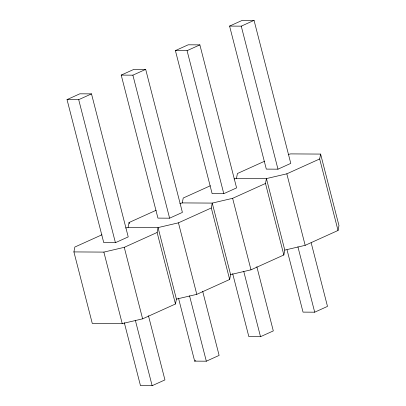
<?xml version="1.0" encoding="UTF-8"?>
<svg xmlns="http://www.w3.org/2000/svg" width="406" height="406" viewBox="0 0 406 406"><rect width="100%" height="100%" fill="white"/><g stroke="black" fill="none" stroke-linecap="round" stroke-linejoin="round"><path stroke-width="0.61" d="M125.703 227.974L128.098 227.411L158.051 227.593L176.412 299.105L175.473 303.987L142.618 318.842L122.226 323.607L92.274 323.425L73.912 251.918L74.856 247.036L101.947 234.785M128.098 227.411L129.042 222.529L156.132 210.278M175.473 303.987L157.112 232.481L158.051 227.593L178.442 222.833L211.298 207.973L212.236 203.091L232.628 198.326L265.483 183.471L266.427 178.589L286.819 173.824L319.669 158.964L320.613 154.082L290.66 153.899L288.26 154.463M179.888 203.467L182.289 202.909L183.228 198.026L210.318 185.775M234.074 178.965L236.475 178.407L237.414 173.519L264.504 161.268M176.412 299.105L196.803 294.34L229.659 279.48L230.598 274.598L212.236 203.091L182.289 202.909M230.598 274.598L250.989 269.833L283.845 254.978L284.784 250.096L266.427 178.589L236.475 178.407M284.784 250.096L305.175 245.331L338.031 230.471L338.969 225.589L320.613 154.082M67.031 99.602L79.83 93.811L91.497 93.882L128.22 236.896L115.421 242.686L103.748 242.615L67.031 99.602L78.698 99.673L91.497 93.882M121.216 75.095L134.016 69.309L145.683 69.38L182.406 212.394L169.606 218.184L157.934 218.108L121.216 75.095L132.884 75.171L145.683 69.38M175.402 50.593L188.201 44.802L199.869 44.878L236.591 187.892L223.792 193.677L212.12 193.606L175.402 50.593L187.07 50.664L199.869 44.878M229.588 26.091L242.387 20.3L254.054 20.371L290.777 163.385L277.978 169.175L266.306 169.104L229.588 26.091L241.255 26.162L254.054 20.371M73.912 251.918L103.865 252.101L124.256 247.335L157.112 232.481M178.493 298.171L194.657 361.122L195.768 360.619M124.307 322.679L140.471 385.629L152.138 385.7L164.937 379.909L148.459 315.741M194.657 361.122L206.324 361.198L219.123 355.407L202.65 291.234M232.679 273.669L248.842 336.62L260.51 336.691L273.309 330.905L256.836 266.732M287.022 249.776L303.028 312.118L314.696 312.189L327.495 306.398L311.179 242.839M319.669 158.964L338.031 230.471M286.819 173.824L305.175 245.331M241.255 26.162L277.978 169.175M297.908 246.792L314.696 312.189M265.483 183.471L283.845 254.978M232.628 198.326L250.989 269.833M187.07 50.664L223.792 193.677M243.722 271.294L260.51 336.691M211.298 207.973L229.659 279.48M178.442 222.833L196.803 294.34M132.884 75.171L169.606 218.184M189.536 295.801L206.324 361.198M129.042 222.529L129.357 223.752M124.256 247.335L142.618 318.842M78.698 99.673L115.421 242.686M135.345 320.304L152.138 385.7M103.865 252.101L122.226 323.607"/></g></svg>
